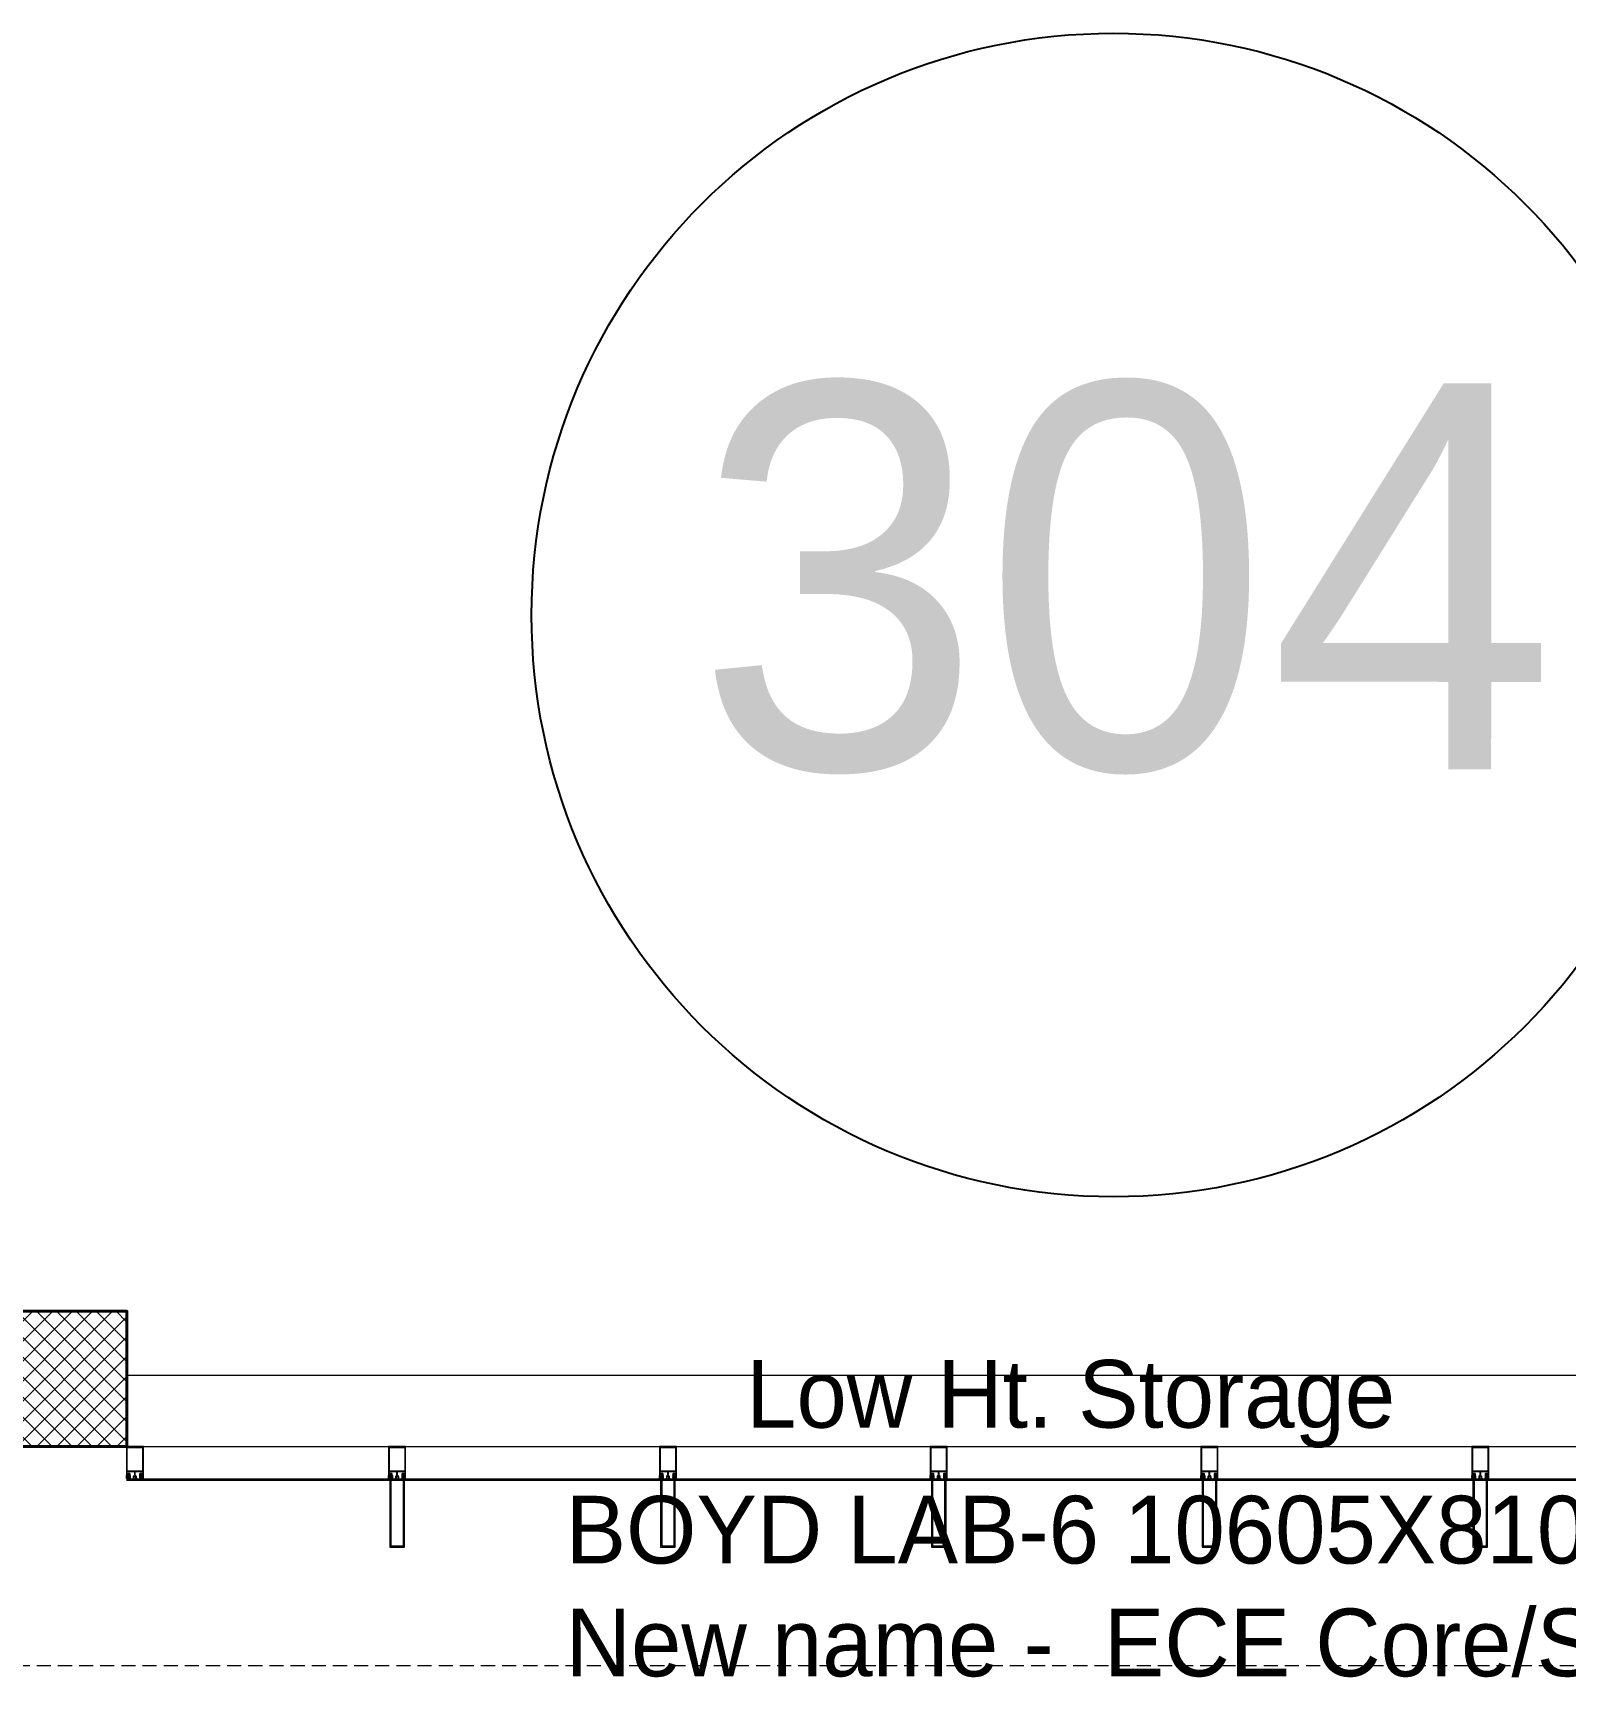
# Model space of a CAD drawing. Header units: millimetres. Extents: x 8275 to 147087, y -297470 to -191881.
# Drawn here: x 118333 to 125124, y -287819 to -280446 of the extents above; entities that cross this region are included whole.
import ezdxf

# ---------------------------------------------------------------- set-up
doc = ezdxf.new("R2010")
doc.units = ezdxf.units.MM
doc.header["$LTSCALE"] = 250
doc.header["$MEASUREMENT"] = 0
doc.linetypes.add('HIDDEN', pattern=[0.375, 0.25, -0.125])
for name, color, linetype, lineweight in [('col', 6, 'Continuous', 40), ('ele', 51, 'Continuous', 18), ('hatch', 9, 'Continuous', 0), ('hidden', 153, 'HIDDEN', 13), ('text', 7, 'Continuous', 9), ('win', 4, 'Continuous', 20)]:
    doc.layers.add(name, color=color, linetype=linetype, lineweight=lineweight)
doc.layers.add('FUR', color=140, linetype='Continuous')
doc.styles.get("Standard").update_dxf_attribs({"font": 'GOTHIC.TTF', "height": 100})
pattern_1 = [(45, (-6686.7244, -319015.2779), (2e-16, 2.326009148), [4.934210526, -1.64473684]), (135, (-6685.5614, -319014.1149), (2e-16, 2.326009148), [4.934210526, -1.64473684])]

# ---------------------------------------------------------------- blocks, each defined once
blk = doc.blocks.new('A$C75BC0A19')
at = {"layer": 'hatch'}
h = blk.add_hatch(dxfattribs=at)
h.set_pattern_fill('ANSI37', color=256, scale=500, angle=-90)
h.set_pattern_definition([(315, (43385.565, 3851798.15), (44.1941738, 44.1941738), []), (45, (43385.565, 3851798.15), (-44.1941738, 44.1941738), [])])
h.paths.add_polyline_path([(-20997.7, 9271.1), (-20997.7, 8671.1), (-19797.7, 8671.1), (-19797.7, 9271.1)])
at = {"layer": 'col', "elevation": -27265.2}
blk.add_lwpolyline([(-20997.7, 9271.1), (-20997.7, 8671.1), (-19797.7, 8671.1), (-19797.7, 9271.1)], close=True, dxfattribs=at)

msp = doc.modelspace()

# ---------------------------------------------------------------- hatches: boundary and pattern name
at = {"layer": 'hatch'}
h = msp.add_hatch(dxfattribs=at)
h.set_pattern_fill('AR-HBONE', color=256, scale=0.411184, style=0)
h.set_pattern_definition(pattern_1)
h.paths.add_polyline_path([(118751.1, -286836.9), (118751.1, -286839), (118756.6, -286839), (118756.6, -286836.9)], flags=16)
h.paths.add_polyline_path([(118815.4, -286836.9), (118815.4, -286839), (118810, -286839), (118810, -286836.9)], flags=16)
edge = h.paths.add_edge_path()
edge.add_arc((118761.4, -286851.2), 0.685, 180, 360, ccw=False)
edge.add_arc((118760, -286851.2), 0.685, 180, 360, ccw=False)
edge.add_arc((118758.7, -286851.2), 0.685, 180, 360, ccw=False)
edge.add_arc((118757.3, -286851.2), 0.685, -180, 0, ccw=False)
edge.add_arc((118755.9, -286851.2), 0.685, -180, 0, ccw=False)
edge.add_arc((118754.6, -286851.2), 0.685, 180, 360, ccw=False)
edge.add_arc((118753.2, -286851.2), 0.685, 180, 360, ccw=False)
edge.add_arc((118751.8, -286851.2), 0.685, -180, 0, ccw=False)
edge.add_arc((118750.4, -286851.2), 0.685, 180, 360, ccw=False)
edge.add_arc((118749.1, -286851.2), 0.685, -180, 0, ccw=False)
edge.add_arc((118747.7, -286851.2), 0.685, 180, 360, ccw=False)
edge.add_arc((118746.3, -286851.2), 0.685, -180, 0, ccw=False)
edge.add_line((118745.6, -286851.2), (118745.6, -286839))
edge.add_line((118745.6, -286839), (118749.5, -286839))
edge.add_line((118749.5, -286839), (118749.5, -286836.9))
edge.add_line((118749.5, -286836.9), (118747.7, -286836.9))
edge.add_line((118747.7, -286836.9), (118749.4, -286833.5))
edge.add_line((118749.4, -286833.5), (118758.3, -286833.5))
edge.add_line((118758.3, -286833.5), (118760, -286836.9))
edge.add_line((118760, -286836.9), (118758.3, -286836.9))
edge.add_line((118758.3, -286836.9), (118758.3, -286839))
edge.add_line((118758.3, -286839), (118762.1, -286839))
edge.add_line((118762.1, -286839), (118762.1, -286851.2))
edge.add_arc((118805.2, -286851.1), 0.685, 180, 360)
edge.add_arc((118806.5, -286851.1), 0.685, 180, 360)
edge.add_arc((118807.9, -286851.1), 0.685, 180, 360)
edge.add_arc((118809.3, -286851.1), 0.685, 180, 360)
edge.add_arc((118810.6, -286851.1), 0.685, 180, 360)
edge.add_arc((118812, -286851.1), 0.685, 180, 360)
edge.add_arc((118813.4, -286851.1), 0.685, 180, 360)
edge.add_arc((118814.8, -286851.1), 0.685, 180, 360)
edge.add_arc((118816.1, -286851.1), 0.685, 180, 360)
edge.add_arc((118817.5, -286851.1), 0.685, 180, 360)
edge.add_arc((118818.9, -286851.1), 0.685, 180, 360)
edge.add_arc((118820.2, -286851.1), 0.685, 180, 360)
edge.add_line((118820.9, -286851.1), (118820.9, -286839))
edge.add_line((118820.9, -286839), (118817.1, -286839))
edge.add_line((118817.1, -286839), (118817.1, -286836.9))
edge.add_line((118817.1, -286836.9), (118818.9, -286836.9))
edge.add_line((118818.9, -286836.9), (118817.2, -286833.5))
edge.add_line((118817.2, -286833.5), (118808.3, -286833.5))
edge.add_line((118808.3, -286833.5), (118806.5, -286836.9))
edge.add_line((118806.5, -286836.9), (118808.3, -286836.9))
edge.add_line((118808.3, -286836.9), (118808.3, -286839))
edge.add_line((118808.3, -286839), (118804.5, -286839))
edge.add_line((118804.5, -286839), (118804.5, -286851.1))
h = msp.add_hatch(dxfattribs=at)
h.set_pattern_fill('AR-HBONE', color=256, scale=0.411184, style=0)
h.set_pattern_definition(pattern_1)
h.paths.add_polyline_path([(119913.4, -286836.9), (119913.4, -286839), (119918.9, -286839), (119918.9, -286836.9)], flags=16)
h.paths.add_polyline_path([(119977.7, -286836.9), (119977.7, -286839), (119972.3, -286839), (119972.3, -286836.9)], flags=16)
edge = h.paths.add_edge_path()
edge.add_arc((119923.7, -286851.2), 0.685, 180, 360, ccw=False)
edge.add_arc((119922.3, -286851.2), 0.685, 180, 360, ccw=False)
edge.add_arc((119921, -286851.2), 0.685, 180, 360, ccw=False)
edge.add_arc((119919.6, -286851.2), 0.685, -180, 0, ccw=False)
edge.add_arc((119918.2, -286851.2), 0.685, -180, 0, ccw=False)
edge.add_arc((119916.9, -286851.2), 0.685, 180, 360, ccw=False)
edge.add_arc((119915.5, -286851.2), 0.685, 180, 360, ccw=False)
edge.add_arc((119914.1, -286851.2), 0.685, -180, 0, ccw=False)
edge.add_arc((119912.8, -286851.2), 0.685, 180, 360, ccw=False)
edge.add_arc((119911.4, -286851.2), 0.685, -180, 0, ccw=False)
edge.add_arc((119910, -286851.2), 0.685, 180, 360, ccw=False)
edge.add_arc((119908.6, -286851.2), 0.685, -180, 0, ccw=False)
edge.add_line((119908, -286851.2), (119908, -286839))
edge.add_line((119908, -286839), (119911.8, -286839))
edge.add_line((119911.8, -286839), (119911.8, -286836.9))
edge.add_line((119911.8, -286836.9), (119910, -286836.9))
edge.add_line((119910, -286836.9), (119911.7, -286833.5))
edge.add_line((119911.7, -286833.5), (119920.6, -286833.5))
edge.add_line((119920.6, -286833.5), (119922.3, -286836.9))
edge.add_line((119922.3, -286836.9), (119920.6, -286836.9))
edge.add_line((119920.6, -286836.9), (119920.6, -286839))
edge.add_line((119920.6, -286839), (119924.4, -286839))
edge.add_line((119924.4, -286839), (119924.4, -286851.2))
edge.add_arc((119967.5, -286851.1), 0.685, 180, 360)
edge.add_arc((119968.8, -286851.1), 0.685, 180, 360)
edge.add_arc((119970.2, -286851.1), 0.685, 180, 360)
edge.add_arc((119971.6, -286851.1), 0.685, 180, 360)
edge.add_arc((119973, -286851.1), 0.685, 180, 360)
edge.add_arc((119974.3, -286851.1), 0.685, 180, 360)
edge.add_arc((119975.7, -286851.1), 0.685, 180, 360)
edge.add_arc((119977.1, -286851.1), 0.685, 180, 360)
edge.add_arc((119978.4, -286851.1), 0.685, 180, 360)
edge.add_arc((119979.8, -286851.1), 0.685, 180, 360)
edge.add_arc((119981.2, -286851.1), 0.685, 180, 360)
edge.add_arc((119982.5, -286851.1), 0.685, 180, 360)
edge.add_line((119983.2, -286851.1), (119983.2, -286839))
edge.add_line((119983.2, -286839), (119979.4, -286839))
edge.add_line((119979.4, -286839), (119979.4, -286836.9))
edge.add_line((119979.4, -286836.9), (119981.2, -286836.9))
edge.add_line((119981.2, -286836.9), (119979.5, -286833.5))
edge.add_line((119979.5, -286833.5), (119970.6, -286833.5))
edge.add_line((119970.6, -286833.5), (119968.8, -286836.9))
edge.add_line((119968.8, -286836.9), (119970.6, -286836.9))
edge.add_line((119970.6, -286836.9), (119970.6, -286839))
edge.add_line((119970.6, -286839), (119966.8, -286839))
edge.add_line((119966.8, -286839), (119966.8, -286851.1))
h = msp.add_hatch(dxfattribs=at)
h.set_pattern_fill('AR-HBONE', color=256, scale=0.411184, style=0)
h.set_pattern_definition(pattern_1)
h.paths.add_polyline_path([(121113.4, -286836.9), (121113.4, -286839), (121118.9, -286839), (121118.9, -286836.9)], flags=16)
h.paths.add_polyline_path([(121177.7, -286836.9), (121177.7, -286839), (121172.3, -286839), (121172.3, -286836.9)], flags=16)
edge = h.paths.add_edge_path()
edge.add_arc((121123.7, -286851.2), 0.685, 180, 360, ccw=False)
edge.add_arc((121122.3, -286851.2), 0.685, 180, 360, ccw=False)
edge.add_arc((121121, -286851.2), 0.685, 180, 360, ccw=False)
edge.add_arc((121119.6, -286851.2), 0.685, -180, 0, ccw=False)
edge.add_arc((121118.2, -286851.2), 0.685, -180, 0, ccw=False)
edge.add_arc((121116.9, -286851.2), 0.685, 180, 360, ccw=False)
edge.add_arc((121115.5, -286851.2), 0.685, 180, 360, ccw=False)
edge.add_arc((121114.1, -286851.2), 0.685, -180, 0, ccw=False)
edge.add_arc((121112.8, -286851.2), 0.685, 180, 360, ccw=False)
edge.add_arc((121111.4, -286851.2), 0.685, -180, 0, ccw=False)
edge.add_arc((121110, -286851.2), 0.685, 180, 360, ccw=False)
edge.add_arc((121108.6, -286851.2), 0.685, -180, 0, ccw=False)
edge.add_line((121108, -286851.2), (121108, -286839))
edge.add_line((121108, -286839), (121111.8, -286839))
edge.add_line((121111.8, -286839), (121111.8, -286836.9))
edge.add_line((121111.8, -286836.9), (121110, -286836.9))
edge.add_line((121110, -286836.9), (121111.7, -286833.5))
edge.add_line((121111.7, -286833.5), (121120.6, -286833.5))
edge.add_line((121120.6, -286833.5), (121122.3, -286836.9))
edge.add_line((121122.3, -286836.9), (121120.6, -286836.9))
edge.add_line((121120.6, -286836.9), (121120.6, -286839))
edge.add_line((121120.6, -286839), (121124.4, -286839))
edge.add_line((121124.4, -286839), (121124.4, -286851.2))
edge.add_arc((121167.5, -286851.1), 0.685, 180, 360)
edge.add_arc((121168.8, -286851.1), 0.685, 180, 360)
edge.add_arc((121170.2, -286851.1), 0.685, 180, 360)
edge.add_arc((121171.6, -286851.1), 0.685, 180, 360)
edge.add_arc((121173, -286851.1), 0.685, 180, 360)
edge.add_arc((121174.3, -286851.1), 0.685, 180, 360)
edge.add_arc((121175.7, -286851.1), 0.685, 180, 360)
edge.add_arc((121177.1, -286851.1), 0.685, 180, 360)
edge.add_arc((121178.4, -286851.1), 0.685, 180, 360)
edge.add_arc((121179.8, -286851.1), 0.685, 180, 360)
edge.add_arc((121181.2, -286851.1), 0.685, 180, 360)
edge.add_arc((121182.5, -286851.1), 0.685, 180, 360)
edge.add_line((121183.2, -286851.1), (121183.2, -286839))
edge.add_line((121183.2, -286839), (121179.4, -286839))
edge.add_line((121179.4, -286839), (121179.4, -286836.9))
edge.add_line((121179.4, -286836.9), (121181.2, -286836.9))
edge.add_line((121181.2, -286836.9), (121179.5, -286833.5))
edge.add_line((121179.5, -286833.5), (121170.6, -286833.5))
edge.add_line((121170.6, -286833.5), (121168.8, -286836.9))
edge.add_line((121168.8, -286836.9), (121170.6, -286836.9))
edge.add_line((121170.6, -286836.9), (121170.6, -286839))
edge.add_line((121170.6, -286839), (121166.8, -286839))
edge.add_line((121166.8, -286839), (121166.8, -286851.1))
h = msp.add_hatch(dxfattribs=at)
h.set_pattern_fill('AR-HBONE', color=256, scale=0.411184, style=0)
h.set_pattern_definition(pattern_1)
h.paths.add_polyline_path([(122313.4, -286836.9), (122313.4, -286839), (122318.9, -286839), (122318.9, -286836.9)], flags=16)
h.paths.add_polyline_path([(122377.7, -286836.9), (122377.7, -286839), (122372.3, -286839), (122372.3, -286836.9)], flags=16)
edge = h.paths.add_edge_path()
edge.add_arc((122323.7, -286851.2), 0.685, 180, 360, ccw=False)
edge.add_arc((122322.3, -286851.2), 0.685, 180, 360, ccw=False)
edge.add_arc((122321, -286851.2), 0.685, 180, 360, ccw=False)
edge.add_arc((122319.6, -286851.2), 0.685, -180, 0, ccw=False)
edge.add_arc((122318.2, -286851.2), 0.685, -180, 0, ccw=False)
edge.add_arc((122316.9, -286851.2), 0.685, 180, 360, ccw=False)
edge.add_arc((122315.5, -286851.2), 0.685, 180, 360, ccw=False)
edge.add_arc((122314.1, -286851.2), 0.685, -180, 0, ccw=False)
edge.add_arc((122312.8, -286851.2), 0.685, 180, 360, ccw=False)
edge.add_arc((122311.4, -286851.2), 0.685, -180, 0, ccw=False)
edge.add_arc((122310, -286851.2), 0.685, 180, 360, ccw=False)
edge.add_arc((122308.6, -286851.2), 0.685, -180, 0, ccw=False)
edge.add_line((122308, -286851.2), (122308, -286839))
edge.add_line((122308, -286839), (122311.8, -286839))
edge.add_line((122311.8, -286839), (122311.8, -286836.9))
edge.add_line((122311.8, -286836.9), (122310, -286836.9))
edge.add_line((122310, -286836.9), (122311.7, -286833.5))
edge.add_line((122311.7, -286833.5), (122320.6, -286833.5))
edge.add_line((122320.6, -286833.5), (122322.3, -286836.9))
edge.add_line((122322.3, -286836.9), (122320.6, -286836.9))
edge.add_line((122320.6, -286836.9), (122320.6, -286839))
edge.add_line((122320.6, -286839), (122324.4, -286839))
edge.add_line((122324.4, -286839), (122324.4, -286851.2))
edge.add_arc((122367.5, -286851.1), 0.685, 180, 360)
edge.add_arc((122368.8, -286851.1), 0.685, 180, 360)
edge.add_arc((122370.2, -286851.1), 0.685, 180, 360)
edge.add_arc((122371.6, -286851.1), 0.685, 180, 360)
edge.add_arc((122373, -286851.1), 0.685, 180, 360)
edge.add_arc((122374.3, -286851.1), 0.685, 180, 360)
edge.add_arc((122375.7, -286851.1), 0.685, 180, 360)
edge.add_arc((122377.1, -286851.1), 0.685, 180, 360)
edge.add_arc((122378.4, -286851.1), 0.685, 180, 360)
edge.add_arc((122379.8, -286851.1), 0.685, 180, 360)
edge.add_arc((122381.2, -286851.1), 0.685, 180, 360)
edge.add_arc((122382.5, -286851.1), 0.685, 180, 360)
edge.add_line((122383.2, -286851.1), (122383.2, -286839))
edge.add_line((122383.2, -286839), (122379.4, -286839))
edge.add_line((122379.4, -286839), (122379.4, -286836.9))
edge.add_line((122379.4, -286836.9), (122381.2, -286836.9))
edge.add_line((122381.2, -286836.9), (122379.5, -286833.5))
edge.add_line((122379.5, -286833.5), (122370.6, -286833.5))
edge.add_line((122370.6, -286833.5), (122368.8, -286836.9))
edge.add_line((122368.8, -286836.9), (122370.6, -286836.9))
edge.add_line((122370.6, -286836.9), (122370.6, -286839))
edge.add_line((122370.6, -286839), (122366.8, -286839))
edge.add_line((122366.8, -286839), (122366.8, -286851.1))
h = msp.add_hatch(dxfattribs=at)
h.set_pattern_fill('AR-HBONE', color=256, scale=0.411184, style=0)
h.set_pattern_definition(pattern_1)
h.paths.add_polyline_path([(123513.4, -286836.9), (123513.4, -286839), (123518.9, -286839), (123518.9, -286836.9)], flags=16)
h.paths.add_polyline_path([(123577.7, -286836.9), (123577.7, -286839), (123572.3, -286839), (123572.3, -286836.9)], flags=16)
edge = h.paths.add_edge_path()
edge.add_arc((123523.7, -286851.2), 0.685, 180, 360, ccw=False)
edge.add_arc((123522.3, -286851.2), 0.685, 180, 360, ccw=False)
edge.add_arc((123521, -286851.2), 0.685, 180, 360, ccw=False)
edge.add_arc((123519.6, -286851.2), 0.685, -180, 0, ccw=False)
edge.add_arc((123518.2, -286851.2), 0.685, -180, 0, ccw=False)
edge.add_arc((123516.9, -286851.2), 0.685, 180, 360, ccw=False)
edge.add_arc((123515.5, -286851.2), 0.685, 180, 360, ccw=False)
edge.add_arc((123514.1, -286851.2), 0.685, -180, 0, ccw=False)
edge.add_arc((123512.8, -286851.2), 0.685, 180, 360, ccw=False)
edge.add_arc((123511.4, -286851.2), 0.685, -180, 0, ccw=False)
edge.add_arc((123510, -286851.2), 0.685, 180, 360, ccw=False)
edge.add_arc((123508.6, -286851.2), 0.685, -180, 0, ccw=False)
edge.add_line((123508, -286851.2), (123508, -286839))
edge.add_line((123508, -286839), (123511.8, -286839))
edge.add_line((123511.8, -286839), (123511.8, -286836.9))
edge.add_line((123511.8, -286836.9), (123510, -286836.9))
edge.add_line((123510, -286836.9), (123511.7, -286833.5))
edge.add_line((123511.7, -286833.5), (123520.6, -286833.5))
edge.add_line((123520.6, -286833.5), (123522.3, -286836.9))
edge.add_line((123522.3, -286836.9), (123520.6, -286836.9))
edge.add_line((123520.6, -286836.9), (123520.6, -286839))
edge.add_line((123520.6, -286839), (123524.4, -286839))
edge.add_line((123524.4, -286839), (123524.4, -286851.2))
edge.add_arc((123567.5, -286851.1), 0.685, 180, 360)
edge.add_arc((123568.8, -286851.1), 0.685, 180, 360)
edge.add_arc((123570.2, -286851.1), 0.685, 180, 360)
edge.add_arc((123571.6, -286851.1), 0.685, 180, 360)
edge.add_arc((123573, -286851.1), 0.685, 180, 360)
edge.add_arc((123574.3, -286851.1), 0.685, 180, 360)
edge.add_arc((123575.7, -286851.1), 0.685, 180, 360)
edge.add_arc((123577.1, -286851.1), 0.685, 180, 360)
edge.add_arc((123578.4, -286851.1), 0.685, 180, 360)
edge.add_arc((123579.8, -286851.1), 0.685, 180, 360)
edge.add_arc((123581.2, -286851.1), 0.685, 180, 360)
edge.add_arc((123582.5, -286851.1), 0.685, 180, 360)
edge.add_line((123583.2, -286851.1), (123583.2, -286839))
edge.add_line((123583.2, -286839), (123579.4, -286839))
edge.add_line((123579.4, -286839), (123579.4, -286836.9))
edge.add_line((123579.4, -286836.9), (123581.2, -286836.9))
edge.add_line((123581.2, -286836.9), (123579.5, -286833.5))
edge.add_line((123579.5, -286833.5), (123570.6, -286833.5))
edge.add_line((123570.6, -286833.5), (123568.8, -286836.9))
edge.add_line((123568.8, -286836.9), (123570.6, -286836.9))
edge.add_line((123570.6, -286836.9), (123570.6, -286839))
edge.add_line((123570.6, -286839), (123566.8, -286839))
edge.add_line((123566.8, -286839), (123566.8, -286851.1))
h = msp.add_hatch(dxfattribs=at)
h.set_pattern_fill('AR-HBONE', color=256, scale=0.411184, style=0)
h.set_pattern_definition(pattern_1)
h.paths.add_polyline_path([(124713.4, -286836.9), (124713.4, -286839), (124718.9, -286839), (124718.9, -286836.9)], flags=16)
h.paths.add_polyline_path([(124777.7, -286836.9), (124777.7, -286839), (124772.3, -286839), (124772.3, -286836.9)], flags=16)
edge = h.paths.add_edge_path()
edge.add_arc((124723.7, -286851.2), 0.685, 180, 360, ccw=False)
edge.add_arc((124722.3, -286851.2), 0.685, 180, 360, ccw=False)
edge.add_arc((124721, -286851.2), 0.685, 180, 360, ccw=False)
edge.add_arc((124719.6, -286851.2), 0.685, -180, 0, ccw=False)
edge.add_arc((124718.2, -286851.2), 0.685, -180, 0, ccw=False)
edge.add_arc((124716.9, -286851.2), 0.685, 180, 360, ccw=False)
edge.add_arc((124715.5, -286851.2), 0.685, 180, 360, ccw=False)
edge.add_arc((124714.1, -286851.2), 0.685, -180, 0, ccw=False)
edge.add_arc((124712.8, -286851.2), 0.685, 180, 360, ccw=False)
edge.add_arc((124711.4, -286851.2), 0.685, -180, 0, ccw=False)
edge.add_arc((124710, -286851.2), 0.685, 180, 360, ccw=False)
edge.add_arc((124708.6, -286851.2), 0.685, -180, 0, ccw=False)
edge.add_line((124708, -286851.2), (124708, -286839))
edge.add_line((124708, -286839), (124711.8, -286839))
edge.add_line((124711.8, -286839), (124711.8, -286836.9))
edge.add_line((124711.8, -286836.9), (124710, -286836.9))
edge.add_line((124710, -286836.9), (124711.7, -286833.5))
edge.add_line((124711.7, -286833.5), (124720.6, -286833.5))
edge.add_line((124720.6, -286833.5), (124722.3, -286836.9))
edge.add_line((124722.3, -286836.9), (124720.6, -286836.9))
edge.add_line((124720.6, -286836.9), (124720.6, -286839))
edge.add_line((124720.6, -286839), (124724.4, -286839))
edge.add_line((124724.4, -286839), (124724.4, -286851.2))
edge.add_arc((124767.5, -286851.1), 0.685, 180, 360)
edge.add_arc((124768.8, -286851.1), 0.685, 180, 360)
edge.add_arc((124770.2, -286851.1), 0.685, 180, 360)
edge.add_arc((124771.6, -286851.1), 0.685, 180, 360)
edge.add_arc((124773, -286851.1), 0.685, 180, 360)
edge.add_arc((124774.3, -286851.1), 0.685, 180, 360)
edge.add_arc((124775.7, -286851.1), 0.685, 180, 360)
edge.add_arc((124777.1, -286851.1), 0.685, 180, 360)
edge.add_arc((124778.4, -286851.1), 0.685, 180, 360)
edge.add_arc((124779.8, -286851.1), 0.685, 180, 360)
edge.add_arc((124781.2, -286851.1), 0.685, 180, 360)
edge.add_arc((124782.5, -286851.1), 0.685, 180, 360)
edge.add_line((124783.2, -286851.1), (124783.2, -286839))
edge.add_line((124783.2, -286839), (124779.4, -286839))
edge.add_line((124779.4, -286839), (124779.4, -286836.9))
edge.add_line((124779.4, -286836.9), (124781.2, -286836.9))
edge.add_line((124781.2, -286836.9), (124779.5, -286833.5))
edge.add_line((124779.5, -286833.5), (124770.6, -286833.5))
edge.add_line((124770.6, -286833.5), (124768.8, -286836.9))
edge.add_line((124768.8, -286836.9), (124770.6, -286836.9))
edge.add_line((124770.6, -286836.9), (124770.6, -286839))
edge.add_line((124770.6, -286839), (124766.8, -286839))
edge.add_line((124766.8, -286839), (124766.8, -286851.1))

# ---------------------------------------------------------------- linework, layer by layer
at = {"layer": 'ele'}
msp.add_line((127107.9, -286395.2, -11300.6), (118748.3, -286395.2, -11300.6), dxfattribs=at)
at = {"layer": 'FUR', "linetype": 'ByBlock', "ltscale": 100}
msp.add_circle((123119.8, -283024.8, 122661.2), 2578.4, dxfattribs=at)
at = {"layer": 'hidden'}
msp.add_line((109161, -287680.7, -11300.6), (128531.8, -287680.7, -11300.6), dxfattribs=at)
at = {"layer": 'win'}
for p, q in [((118745.6, -286853.9, -11300.6), (127107.9, -286854.5, -11300.6)), ((127107.9, -286855.5, -11300.6), (118745.6, -286855, -11300.6)), ((127107.9, -286856.6, -11300.6), (118745.6, -286856.1, -11300.6)), ((127107.9, -286857.7, -11300.6), (118745.6, -286857.2, -11300.6)), ((127107.9, -286858.8, -11300.6), (118745.6, -286858.2, -11300.6)), ((127107.9, -286859.9, -11300.6), (118745.6, -286859.3, -11300.6)), ((127107.9, -286861, -11300.6), (118745.6, -286860.4, -11300.6)), ((118772.3, -286852, -11300.6), (118773.7, -286853.4, -11300.6)), ((118773.7, -286858.9, -11300.6), (118772.3, -286860.3, -11300.6)), ((118773.7, -286853.4, -11300.6), (118773.7, -286858.9, -11300.6)), ((118794.3, -286852, -11300.6), (118792.9, -286853.4, -11300.6)), ((118792.9, -286853.4, -11300.6), (118792.9, -286858.9, -11300.6)), ((118792.9, -286858.9, -11300.6), (118794.3, -286860.3, -11300.6)), ((119934.6, -286852, -11300.6), (119936, -286853.4, -11300.6)), ((119936, -286858.9, -11300.6), (119934.6, -286860.3, -11300.6)), ((119936, -286853.4, -11300.6), (119936, -286858.9, -11300.6)), ((119956.6, -286852, -11300.6), (119955.2, -286853.4, -11300.6)), ((119955.2, -286853.4, -11300.6), (119955.2, -286858.9, -11300.6)), ((119955.2, -286858.9, -11300.6), (119956.6, -286860.3, -11300.6)), ((121134.6, -286852, -11300.6), (121136, -286853.4, -11300.6)), ((121136, -286858.9, -11300.6), (121134.6, -286860.3, -11300.6)), ((121136, -286853.4, -11300.6), (121136, -286858.9, -11300.6)), ((121156.6, -286852, -11300.6), (121155.2, -286853.4, -11300.6)), ((121155.2, -286853.4, -11300.6), (121155.2, -286858.9, -11300.6)), ((121155.2, -286858.9, -11300.6), (121156.6, -286860.3, -11300.6)), ((122334.6, -286852, -11300.6), (122336, -286853.4, -11300.6)), ((122336, -286858.9, -11300.6), (122334.6, -286860.3, -11300.6)), ((122336, -286853.4, -11300.6), (122336, -286858.9, -11300.6)), ((122356.6, -286852, -11300.6), (122355.2, -286853.4, -11300.6)), ((122355.2, -286853.4, -11300.6), (122355.2, -286858.9, -11300.6)), ((122355.2, -286858.9, -11300.6), (122356.6, -286860.3, -11300.6)), ((123534.6, -286852, -11300.6), (123536, -286853.4, -11300.6)), ((123536, -286858.9, -11300.6), (123534.6, -286860.3, -11300.6)), ((123536, -286853.4, -11300.6), (123536, -286858.9, -11300.6)), ((123556.6, -286852, -11300.6), (123555.2, -286853.4, -11300.6)), ((123555.2, -286853.4, -11300.6), (123555.2, -286858.9, -11300.6)), ((123555.2, -286858.9, -11300.6), (123556.6, -286860.3, -11300.6)), ((124734.6, -286852, -11300.6), (124736, -286853.4, -11300.6)), ((124736, -286858.9, -11300.6), (124734.6, -286860.3, -11300.6)), ((124736, -286853.4, -11300.6), (124736, -286858.9, -11300.6)), ((124756.6, -286852, -11300.6), (124755.2, -286853.4, -11300.6)), ((124755.2, -286853.4, -11300.6), (124755.2, -286858.9, -11300.6)), ((124755.2, -286858.9, -11300.6), (124756.6, -286860.3, -11300.6))]:
    msp.add_line(p, q, dxfattribs=at)
at = {"layer": 'win', "elevation": -11300.6}
msp.add_lwpolyline([(118745.6, -286710.3), (127107.9, -286710.3)], dxfattribs=at)
for points in [[(118786, -286848.3), (118786.6, -286848.8), (118786, -286849.4), (118786, -286852.1), (118786.6, -286852.7), (118786, -286853.2), (118786, -286856), (118786.6, -286856.5, 0.960671), (118790.1, -286856.4), (118790.1, -286843.8, 0.198912), (118789.4, -286842), (118786.1, -286838.7, -0.198912), (118785.3, -286836.9), (118785.3, -286821.1), (118815.8, -286821.1, -0.414214), (118818.2, -286823.6), (118818.2, -286827.6, -0.414214), (118815.8, -286830.1), (118807, -286830.1, 0.414214), (118804.5, -286832.5), (118804.5, -286839), (118808.4, -286839), (118808.4, -286836.9), (118806.6, -286836.9), (118806.6, -286833.5), (118818.9, -286833.5), (118818.9, -286836.9), (118817.1, -286836.9), (118817.1, -286839), (118821, -286839), (118821, -286710.3), (118745.6, -286710.3), (118745.6, -286839), (118749.4, -286839), (118749.4, -286836.9), (118747.6, -286836.9), (118747.6, -286833.5), (118760, -286833.5), (118760, -286836.9), (118758.2, -286836.9), (118758.2, -286839), (118762, -286839), (118762, -286832.5, 0.414214), (118759.6, -286830.1), (118750.8, -286830.1, -0.414214), (118748.3, -286827.6), (118748.3, -286823.6, -0.414214), (118750.8, -286821.1), (118781.2, -286821.1), (118781.2, -286836.9, -0.198912), (118780.5, -286838.7), (118777.2, -286842, 0.198912), (118776.4, -286843.8), (118776.4, -286856.4, 0.960671), (118780, -286856.5), (118780.5, -286856), (118780.5, -286853.2), (118780, -286852.7), (118780.5, -286852.1), (118780.5, -286849.4), (118780, -286848.8), (118780.5, -286848.3), (118780.5, -286845.5), (118780, -286845), (118783.3, -286841.7), (118786.6, -286845), (118786, -286845.5)], [(119948.3, -286848.3), (119948.9, -286848.8), (119948.3, -286849.4), (119948.3, -286852.1), (119948.9, -286852.7), (119948.3, -286853.2), (119948.3, -286856), (119948.9, -286856.5, 0.960671), (119952.4, -286856.4), (119952.4, -286843.8, 0.198912), (119951.7, -286842), (119948.4, -286838.7, -0.198912), (119947.6, -286836.9), (119947.6, -286821.1), (119978.1, -286821.1, -0.414214), (119980.5, -286823.6), (119980.5, -286827.6, -0.414214), (119978.1, -286830.1), (119969.3, -286830.1, 0.414214), (119966.8, -286832.5), (119966.8, -286839), (119970.7, -286839), (119970.7, -286836.9), (119968.9, -286836.9), (119968.9, -286833.5), (119981.2, -286833.5), (119981.2, -286836.9), (119979.4, -286836.9), (119979.4, -286839), (119983.3, -286839), (119983.3, -286710.3), (119907.9, -286710.3), (119907.9, -286839), (119911.7, -286839), (119911.7, -286836.9), (119910, -286836.9), (119910, -286833.5), (119922.3, -286833.5), (119922.3, -286836.9), (119920.5, -286836.9), (119920.5, -286839), (119924.3, -286839), (119924.3, -286832.5, 0.414214), (119921.9, -286830.1), (119913.1, -286830.1, -0.414214), (119910.6, -286827.6), (119910.6, -286823.6, -0.414214), (119913.1, -286821.1), (119943.5, -286821.1), (119943.5, -286836.9, -0.198912), (119942.8, -286838.7), (119939.5, -286842, 0.198912), (119938.7, -286843.8), (119938.7, -286856.4, 0.960671), (119942.3, -286856.5), (119942.9, -286856), (119942.9, -286853.2), (119942.3, -286852.7), (119942.9, -286852.1), (119942.9, -286849.4), (119942.3, -286848.8), (119942.9, -286848.3), (119942.9, -286845.5), (119942.3, -286845), (119945.6, -286841.7), (119948.9, -286845), (119948.3, -286845.5)], [(121148.3, -286848.3), (121148.9, -286848.8), (121148.3, -286849.4), (121148.3, -286852.1), (121148.9, -286852.7), (121148.3, -286853.2), (121148.3, -286856), (121148.9, -286856.5, 0.960671), (121152.4, -286856.4), (121152.4, -286843.8, 0.198912), (121151.7, -286842), (121148.4, -286838.7, -0.198912), (121147.6, -286836.9), (121147.6, -286821.1), (121178.1, -286821.1, -0.414214), (121180.5, -286823.6), (121180.5, -286827.6, -0.414214), (121178.1, -286830.1), (121169.3, -286830.1, 0.414214), (121166.8, -286832.5), (121166.8, -286839), (121170.7, -286839), (121170.7, -286836.9), (121168.9, -286836.9), (121168.9, -286833.5), (121181.2, -286833.5), (121181.2, -286836.9), (121179.4, -286836.9), (121179.4, -286839), (121183.3, -286839), (121183.3, -286710.3), (121107.9, -286710.3), (121107.9, -286839), (121111.7, -286839), (121111.7, -286836.9), (121110, -286836.9), (121110, -286833.5), (121122.3, -286833.5), (121122.3, -286836.9), (121120.5, -286836.9), (121120.5, -286839), (121124.3, -286839), (121124.3, -286832.5, 0.414214), (121121.9, -286830.1), (121113.1, -286830.1, -0.414214), (121110.6, -286827.6), (121110.6, -286823.6, -0.414214), (121113.1, -286821.1), (121143.5, -286821.1), (121143.5, -286836.9, -0.198912), (121142.8, -286838.7), (121139.5, -286842, 0.198912), (121138.7, -286843.8), (121138.7, -286856.4, 0.960671), (121142.3, -286856.5), (121142.9, -286856), (121142.9, -286853.2), (121142.3, -286852.7), (121142.9, -286852.1), (121142.9, -286849.4), (121142.3, -286848.8), (121142.9, -286848.3), (121142.9, -286845.5), (121142.3, -286845), (121145.6, -286841.7), (121148.9, -286845), (121148.3, -286845.5)], [(122348.3, -286848.3), (122348.9, -286848.8), (122348.3, -286849.4), (122348.3, -286852.1), (122348.9, -286852.7), (122348.3, -286853.2), (122348.3, -286856), (122348.9, -286856.5, 0.960671), (122352.4, -286856.4), (122352.4, -286843.8, 0.198912), (122351.7, -286842), (122348.4, -286838.7, -0.198912), (122347.6, -286836.9), (122347.6, -286821.1), (122378.1, -286821.1, -0.414214), (122380.5, -286823.6), (122380.5, -286827.6, -0.414214), (122378.1, -286830.1), (122369.3, -286830.1, 0.414214), (122366.8, -286832.5), (122366.8, -286839), (122370.7, -286839), (122370.7, -286836.9), (122368.9, -286836.9), (122368.9, -286833.5), (122381.2, -286833.5), (122381.2, -286836.9), (122379.4, -286836.9), (122379.4, -286839), (122383.3, -286839), (122383.3, -286710.3), (122307.9, -286710.3), (122307.9, -286839), (122311.7, -286839), (122311.7, -286836.9), (122310, -286836.9), (122310, -286833.5), (122322.3, -286833.5), (122322.3, -286836.9), (122320.5, -286836.9), (122320.5, -286839), (122324.3, -286839), (122324.3, -286832.5, 0.414214), (122321.9, -286830.1), (122313.1, -286830.1, -0.414214), (122310.6, -286827.6), (122310.6, -286823.6, -0.414214), (122313.1, -286821.1), (122343.5, -286821.1), (122343.5, -286836.9, -0.198912), (122342.8, -286838.7), (122339.5, -286842, 0.198912), (122338.7, -286843.8), (122338.7, -286856.4, 0.960671), (122342.3, -286856.5), (122342.9, -286856), (122342.9, -286853.2), (122342.3, -286852.7), (122342.9, -286852.1), (122342.9, -286849.4), (122342.3, -286848.8), (122342.9, -286848.3), (122342.9, -286845.5), (122342.3, -286845), (122345.6, -286841.7), (122348.9, -286845), (122348.3, -286845.5)], [(123548.3, -286848.3), (123548.9, -286848.8), (123548.3, -286849.4), (123548.3, -286852.1), (123548.9, -286852.7), (123548.3, -286853.2), (123548.3, -286856), (123548.9, -286856.5, 0.960671), (123552.4, -286856.4), (123552.4, -286843.8, 0.198912), (123551.7, -286842), (123548.4, -286838.7, -0.198912), (123547.6, -286836.9), (123547.6, -286821.1), (123578.1, -286821.1, -0.414214), (123580.5, -286823.6), (123580.5, -286827.6, -0.414214), (123578.1, -286830.1), (123569.3, -286830.1, 0.414214), (123566.8, -286832.5), (123566.8, -286839), (123570.7, -286839), (123570.7, -286836.9), (123568.9, -286836.9), (123568.9, -286833.5), (123581.2, -286833.5), (123581.2, -286836.9), (123579.4, -286836.9), (123579.4, -286839), (123583.3, -286839), (123583.3, -286710.3), (123507.9, -286710.3), (123507.9, -286839), (123511.7, -286839), (123511.7, -286836.9), (123510, -286836.9), (123510, -286833.5), (123522.3, -286833.5), (123522.3, -286836.9), (123520.5, -286836.9), (123520.5, -286839), (123524.3, -286839), (123524.3, -286832.5, 0.414214), (123521.9, -286830.1), (123513.1, -286830.1, -0.414214), (123510.6, -286827.6), (123510.6, -286823.6, -0.414214), (123513.1, -286821.1), (123543.5, -286821.1), (123543.5, -286836.9, -0.198912), (123542.8, -286838.7), (123539.5, -286842, 0.198912), (123538.7, -286843.8), (123538.7, -286856.4, 0.960671), (123542.3, -286856.5), (123542.9, -286856), (123542.9, -286853.2), (123542.3, -286852.7), (123542.9, -286852.1), (123542.9, -286849.4), (123542.3, -286848.8), (123542.9, -286848.3), (123542.9, -286845.5), (123542.3, -286845), (123545.6, -286841.7), (123548.9, -286845), (123548.3, -286845.5)], [(124748.3, -286848.3), (124748.9, -286848.8), (124748.3, -286849.4), (124748.3, -286852.1), (124748.9, -286852.7), (124748.3, -286853.2), (124748.3, -286856), (124748.9, -286856.5, 0.960671), (124752.4, -286856.4), (124752.4, -286843.8, 0.198912), (124751.7, -286842), (124748.4, -286838.7, -0.198912), (124747.6, -286836.9), (124747.6, -286821.1), (124778.1, -286821.1, -0.414214), (124780.5, -286823.6), (124780.5, -286827.6, -0.414214), (124778.1, -286830.1), (124769.3, -286830.1, 0.414214), (124766.8, -286832.5), (124766.8, -286839), (124770.7, -286839), (124770.7, -286836.9), (124768.9, -286836.9), (124768.9, -286833.5), (124781.2, -286833.5), (124781.2, -286836.9), (124779.4, -286836.9), (124779.4, -286839), (124783.3, -286839), (124783.3, -286710.3), (124707.9, -286710.3), (124707.9, -286839), (124711.7, -286839), (124711.7, -286836.9), (124710, -286836.9), (124710, -286833.5), (124722.3, -286833.5), (124722.3, -286836.9), (124720.5, -286836.9), (124720.5, -286839), (124724.3, -286839), (124724.3, -286832.5, 0.414214), (124721.9, -286830.1), (124713.1, -286830.1, -0.414214), (124710.6, -286827.6), (124710.6, -286823.6, -0.414214), (124713.1, -286821.1), (124743.5, -286821.1), (124743.5, -286836.9, -0.198912), (124742.8, -286838.7), (124739.5, -286842, 0.198912), (124738.7, -286843.8), (124738.7, -286856.4, 0.960671), (124742.3, -286856.5), (124742.9, -286856), (124742.9, -286853.2), (124742.3, -286852.7), (124742.9, -286852.1), (124742.9, -286849.4), (124742.3, -286848.8), (124742.9, -286848.3), (124742.9, -286845.5), (124742.3, -286845), (124745.6, -286841.7), (124748.9, -286845), (124748.3, -286845.5)]]:
    msp.add_lwpolyline(points, format="xyb", close=True, dxfattribs=at)
for points in [[(118748.3, -286715.7), (118748.3, -286818.4), (118818.2, -286818.4), (118818.2, -286715.7)], [(119910.6, -286715.7), (119910.6, -286818.4), (119980.5, -286818.4), (119980.5, -286715.7)], [(121110.6, -286715.7), (121110.6, -286818.4), (121180.5, -286818.4), (121180.5, -286715.7)], [(122310.6, -286715.7), (122310.6, -286818.4), (122380.5, -286818.4), (122380.5, -286715.7)], [(123510.6, -286715.7), (123510.6, -286818.4), (123580.5, -286818.4), (123580.5, -286715.7)], [(124710.6, -286715.7), (124710.6, -286818.4), (124780.5, -286818.4), (124780.5, -286715.7)], [(118815.4, -286836.9), (118815.4, -286839), (118810, -286839), (118810, -286836.9)], [(119913.4, -286836.9), (119913.4, -286839), (119918.9, -286839), (119918.9, -286836.9)], [(119977.7, -286836.9), (119977.7, -286839), (119972.3, -286839), (119972.3, -286836.9)], [(121113.4, -286836.9), (121113.4, -286839), (121118.9, -286839), (121118.9, -286836.9)], [(121177.7, -286836.9), (121177.7, -286839), (121172.3, -286839), (121172.3, -286836.9)], [(122313.4, -286836.9), (122313.4, -286839), (122318.9, -286839), (122318.9, -286836.9)], [(122377.7, -286836.9), (122377.7, -286839), (122372.3, -286839), (122372.3, -286836.9)], [(123513.4, -286836.9), (123513.4, -286839), (123518.9, -286839), (123518.9, -286836.9)], [(123577.7, -286836.9), (123577.7, -286839), (123572.3, -286839), (123572.3, -286836.9)], [(124713.4, -286836.9), (124713.4, -286839), (124718.9, -286839), (124718.9, -286836.9)], [(124777.7, -286836.9), (124777.7, -286839), (124772.3, -286839), (124772.3, -286836.9)]]:
    msp.add_lwpolyline(points, close=True, dxfattribs=at)
for points in [[(118762.1, -286851.2, -1), (118760.7, -286851.2, -1), (118759.4, -286851.2, -1), (118758, -286851.2, -1), (118756.6, -286851.2, -1), (118755.2, -286851.2, -1), (118753.9, -286851.2, -1), (118752.5, -286851.2, -1), (118751.1, -286851.2, -1), (118749.8, -286851.2, -1), (118748.4, -286851.2, -1), (118747, -286851.2, -1), (118745.6, -286851.2), (118745.6, -286839), (118749.4, -286839), (118749.4, -286836.9), (118747.7, -286836.9), (118749.4, -286833.5), (118758.3, -286833.5), (118760, -286836.9), (118758.2, -286836.9), (118758.2, -286839), (118762.1, -286839), (118762.1, -286851.2)], [(118804.5, -286851.1, 1), (118805.8, -286851.1, 1), (118807.2, -286851.1, 1), (118808.6, -286851.1, 1), (118810, -286851.1, 1), (118811.3, -286851.1, 1), (118812.7, -286851.1, 1), (118814.1, -286851.1, 1), (118815.4, -286851.1, 1), (118816.8, -286851.1, 1), (118818.2, -286851.1, 1), (118819.6, -286851.1, 1), (118820.9, -286851.1), (118820.9, -286839), (118817.1, -286839), (118817.1, -286836.9), (118818.9, -286836.9), (118817.2, -286833.5), (118808.3, -286833.5), (118806.5, -286836.9), (118808.3, -286836.9), (118808.3, -286839), (118804.5, -286839), (118804.5, -286851.1)], [(119924.4, -286851.2, -1), (119923, -286851.2, -1), (119921.7, -286851.2, -1), (119920.3, -286851.2, -1), (119918.9, -286851.2, -1), (119917.6, -286851.2, -1), (119916.2, -286851.2, -1), (119914.8, -286851.2, -1), (119913.4, -286851.2, -1), (119912.1, -286851.2, -1), (119910.7, -286851.2, -1), (119909.3, -286851.2, -1), (119908, -286851.2), (119908, -286839), (119911.7, -286839), (119911.7, -286836.9), (119910, -286836.9), (119911.7, -286833.5), (119920.6, -286833.5), (119922.3, -286836.9), (119920.5, -286836.9), (119920.5, -286839), (119924.4, -286839), (119924.4, -286851.2)], [(119966.8, -286851.1, 1), (119968.2, -286851.1, 1), (119969.5, -286851.1, 1), (119970.9, -286851.1, 1), (119972.3, -286851.1, 1), (119973.6, -286851.1, 1), (119975, -286851.1, 1), (119976.4, -286851.1, 1), (119977.7, -286851.1, 1), (119979.1, -286851.1, 1), (119980.5, -286851.1, 1), (119981.9, -286851.1, 1), (119983.2, -286851.1), (119983.2, -286839), (119979.4, -286839), (119979.4, -286836.9), (119981.2, -286836.9), (119979.5, -286833.5), (119970.6, -286833.5), (119968.8, -286836.9), (119970.6, -286836.9), (119970.6, -286839), (119966.8, -286839), (119966.8, -286851.1)], [(121124.4, -286851.2, -1), (121123, -286851.2, -1), (121121.7, -286851.2, -1), (121120.3, -286851.2, -1), (121118.9, -286851.2, -1), (121117.6, -286851.2, -1), (121116.2, -286851.2, -1), (121114.8, -286851.2, -1), (121113.4, -286851.2, -1), (121112.1, -286851.2, -1), (121110.7, -286851.2, -1), (121109.3, -286851.2, -1), (121108, -286851.2), (121108, -286839), (121111.7, -286839), (121111.7, -286836.9), (121110, -286836.9), (121111.7, -286833.5), (121120.6, -286833.5), (121122.3, -286836.9), (121120.5, -286836.9), (121120.5, -286839), (121124.4, -286839), (121124.4, -286851.2)], [(121166.8, -286851.1, 1), (121168.2, -286851.1, 1), (121169.5, -286851.1, 1), (121170.9, -286851.1, 1), (121172.3, -286851.1, 1), (121173.6, -286851.1, 1), (121175, -286851.1, 1), (121176.4, -286851.1, 1), (121177.7, -286851.1, 1), (121179.1, -286851.1, 1), (121180.5, -286851.1, 1), (121181.9, -286851.1, 1), (121183.2, -286851.1), (121183.2, -286839), (121179.4, -286839), (121179.4, -286836.9), (121181.2, -286836.9), (121179.5, -286833.5), (121170.6, -286833.5), (121168.8, -286836.9), (121170.6, -286836.9), (121170.6, -286839), (121166.8, -286839), (121166.8, -286851.1)], [(122324.4, -286851.2, -1), (122323, -286851.2, -1), (122321.7, -286851.2, -1), (122320.3, -286851.2, -1), (122318.9, -286851.2, -1), (122317.6, -286851.2, -1), (122316.2, -286851.2, -1), (122314.8, -286851.2, -1), (122313.4, -286851.2, -1), (122312.1, -286851.2, -1), (122310.7, -286851.2, -1), (122309.3, -286851.2, -1), (122308, -286851.2), (122308, -286839), (122311.7, -286839), (122311.7, -286836.9), (122310, -286836.9), (122311.7, -286833.5), (122320.6, -286833.5), (122322.3, -286836.9), (122320.5, -286836.9), (122320.5, -286839), (122324.4, -286839), (122324.4, -286851.2)], [(122366.8, -286851.1, 1), (122368.2, -286851.1, 1), (122369.5, -286851.1, 1), (122370.9, -286851.1, 1), (122372.3, -286851.1, 1), (122373.6, -286851.1, 1), (122375, -286851.1, 1), (122376.4, -286851.1, 1), (122377.7, -286851.1, 1), (122379.1, -286851.1, 1), (122380.5, -286851.1, 1), (122381.9, -286851.1, 1), (122383.2, -286851.1), (122383.2, -286839), (122379.4, -286839), (122379.4, -286836.9), (122381.2, -286836.9), (122379.5, -286833.5), (122370.6, -286833.5), (122368.8, -286836.9), (122370.6, -286836.9), (122370.6, -286839), (122366.8, -286839), (122366.8, -286851.1)], [(123524.4, -286851.2, -1), (123523, -286851.2, -1), (123521.7, -286851.2, -1), (123520.3, -286851.2, -1), (123518.9, -286851.2, -1), (123517.6, -286851.2, -1), (123516.2, -286851.2, -1), (123514.8, -286851.2, -1), (123513.4, -286851.2, -1), (123512.1, -286851.2, -1), (123510.7, -286851.2, -1), (123509.3, -286851.2, -1), (123508, -286851.2), (123508, -286839), (123511.7, -286839), (123511.7, -286836.9), (123510, -286836.9), (123511.7, -286833.5), (123520.6, -286833.5), (123522.3, -286836.9), (123520.5, -286836.9), (123520.5, -286839), (123524.4, -286839), (123524.4, -286851.2)], [(123566.8, -286851.1, 1), (123568.2, -286851.1, 1), (123569.5, -286851.1, 1), (123570.9, -286851.1, 1), (123572.3, -286851.1, 1), (123573.6, -286851.1, 1), (123575, -286851.1, 1), (123576.4, -286851.1, 1), (123577.7, -286851.1, 1), (123579.1, -286851.1, 1), (123580.5, -286851.1, 1), (123581.9, -286851.1, 1), (123583.2, -286851.1), (123583.2, -286839), (123579.4, -286839), (123579.4, -286836.9), (123581.2, -286836.9), (123579.5, -286833.5), (123570.6, -286833.5), (123568.8, -286836.9), (123570.6, -286836.9), (123570.6, -286839), (123566.8, -286839), (123566.8, -286851.1)], [(124724.4, -286851.2, -1), (124723, -286851.2, -1), (124721.7, -286851.2, -1), (124720.3, -286851.2, -1), (124718.9, -286851.2, -1), (124717.6, -286851.2, -1), (124716.2, -286851.2, -1), (124714.8, -286851.2, -1), (124713.4, -286851.2, -1), (124712.1, -286851.2, -1), (124710.7, -286851.2, -1), (124709.3, -286851.2, -1), (124708, -286851.2), (124708, -286839), (124711.7, -286839), (124711.7, -286836.9), (124710, -286836.9), (124711.7, -286833.5), (124720.6, -286833.5), (124722.3, -286836.9), (124720.5, -286836.9), (124720.5, -286839), (124724.4, -286839), (124724.4, -286851.2)], [(124766.8, -286851.1, 1), (124768.2, -286851.1, 1), (124769.5, -286851.1, 1), (124770.9, -286851.1, 1), (124772.3, -286851.1, 1), (124773.6, -286851.1, 1), (124775, -286851.1, 1), (124776.4, -286851.1, 1), (124777.7, -286851.1, 1), (124779.1, -286851.1, 1), (124780.5, -286851.1, 1), (124781.9, -286851.1, 1), (124783.2, -286851.1), (124783.2, -286839), (124779.4, -286839), (124779.4, -286836.9), (124781.2, -286836.9), (124779.5, -286833.5), (124770.6, -286833.5), (124768.8, -286836.9), (124770.6, -286836.9), (124770.6, -286839), (124766.8, -286839), (124766.8, -286851.1)]]:
    msp.add_lwpolyline(points, format="xyb", dxfattribs=at)
at = {"layer": 'win', "extrusion": (5.57819e-18, 4.27086e-05, 1), "elevation": -11314.3}
for points in [[(119978.1, -287155.2), (119978.1, -286855.2), (119913.1, -286855.2), (119913.1, -287155.2)], [(119973.1, -287150.2), (119973.1, -286860.2), (119918.1, -286860.2), (119918.1, -287150.2)], [(121178.1, -287155.2), (121178.1, -286855.2), (121113.1, -286855.2), (121113.1, -287155.2)], [(121173.1, -287150.2), (121173.1, -286860.2), (121118.1, -286860.2), (121118.1, -287150.2)], [(122378.1, -287155.2), (122378.1, -286855.2), (122313.1, -286855.2), (122313.1, -287155.2)], [(122373.1, -287150.2), (122373.1, -286860.2), (122318.1, -286860.2), (122318.1, -287150.2)], [(123578.1, -287155.2), (123578.1, -286855.2), (123513.1, -286855.2), (123513.1, -287155.2)], [(123573.1, -287150.2), (123573.1, -286860.2), (123518.1, -286860.2), (123518.1, -287150.2)], [(124778.1, -287155.2), (124778.1, -286855.2), (124713.1, -286855.2), (124713.1, -287155.2)], [(124773.1, -287150.2), (124773.1, -286860.2), (124718.1, -286860.2), (124718.1, -287150.2)]]:
    msp.add_lwpolyline(points, close=True, dxfattribs=at)
at = {"layer": 'win'}
for centre, radius, start, end in [((118783.3, -286915.2, -11300.6), 56, 78.7142, 101.2858), ((118783.3, -286917.9, -11300.6), 59.5, 80.37244, 99.62756), ((118776.7, -286880.1, -11300.6), 23.7, 90.58266, 97.23186), ((118776.3, -286868.7, -11300.6), 11.8, 89.26962, 102.92134), ((118777.2, -286876, -11300.6), 18.7, 91.46198, 100.76135), ((118780.2, -286895.7, -11300.6), 38.2, 94.80618, 99.83192), ((118783.3, -286918.8, -11300.6), 61, 80.94895, 99.05105), ((118783.3, -287112, -11300.6), 254.6, 89.18954, 90.81046), ((118783.3, -286936.3, -11300.6), 79.4, 87.56581, 92.43419), ((118783.3, -286918.3, -11300.6), 62, 87.01176, 92.98824), ((118783.3, -286889.9, -11300.6), 34.1, 85.38716, 94.61284), ((118787.7, -286885, -11300.6), 27.3, 79.02917, 86.02977), ((118789, -286879, -11300.6), 21.7, 79.62672, 87.55798), ((118789.6, -286872, -11300.6), 15.6, 77.86281, 87.99638), ((118790.3, -286866.3, -11300.6), 9.46, 74.12487, 91.27881), ((119945.6, -286915.2, -11300.6), 56, 78.7142, 101.2858), ((119945.6, -286917.9, -11300.6), 59.5, 80.37244, 99.62756), ((119939, -286880.1, -11300.6), 23.7, 90.58266, 97.23186), ((119938.6, -286868.7, -11300.6), 11.8, 89.26962, 102.92134), ((119939.5, -286876, -11300.6), 18.7, 91.46198, 100.76135), ((119942.5, -286895.7, -11300.6), 38.2, 94.80618, 99.83192), ((119945.6, -286918.8, -11300.6), 61, 80.94895, 99.05105), ((119945.6, -287112, -11300.6), 254.6, 89.18954, 90.81046), ((119945.6, -286936.3, -11300.6), 79.4, 87.56581, 92.43419), ((119945.6, -286918.3, -11300.6), 62, 87.01176, 92.98824), ((119945.6, -286889.9, -11300.6), 34.1, 85.38716, 94.61284), ((119950, -286885, -11300.6), 27.3, 79.02917, 86.02977), ((119951.3, -286879, -11300.6), 21.7, 79.62672, 87.55798), ((119951.9, -286872, -11300.6), 15.6, 77.86281, 87.99638), ((119952.6, -286866.3, -11300.6), 9.46, 74.12487, 91.27881), ((121145.6, -286915.2, -11300.6), 56, 78.7142, 101.2858), ((121145.6, -286917.9, -11300.6), 59.5, 80.37244, 99.62756), ((121139, -286880.1, -11300.6), 23.7, 90.58266, 97.23186), ((121138.6, -286868.7, -11300.6), 11.8, 89.26962, 102.92134), ((121139.5, -286876, -11300.6), 18.7, 91.46198, 100.76135), ((121142.5, -286895.7, -11300.6), 38.2, 94.80618, 99.83192), ((121145.6, -286918.8, -11300.6), 61, 80.94895, 99.05105), ((121145.6, -287112, -11300.6), 254.6, 89.18954, 90.81046), ((121145.6, -286936.3, -11300.6), 79.4, 87.56581, 92.43419), ((121145.6, -286918.3, -11300.6), 62, 87.01176, 92.98824), ((121145.6, -286889.9, -11300.6), 34.1, 85.38716, 94.61284), ((121150, -286885, -11300.6), 27.3, 79.02917, 86.02977), ((121151.3, -286879, -11300.6), 21.7, 79.62672, 87.55798), ((121151.9, -286872, -11300.6), 15.6, 77.86281, 87.99638), ((121152.6, -286866.3, -11300.6), 9.46, 74.12487, 91.27881), ((122345.6, -286915.2, -11300.6), 56, 78.7142, 101.2858), ((122345.6, -286917.9, -11300.6), 59.5, 80.37244, 99.62756), ((122339, -286880.1, -11300.6), 23.7, 90.58266, 97.23186), ((122338.6, -286868.7, -11300.6), 11.8, 89.26962, 102.92134), ((122339.5, -286876, -11300.6), 18.7, 91.46198, 100.76135), ((122342.5, -286895.7, -11300.6), 38.2, 94.80618, 99.83192), ((122345.6, -286918.8, -11300.6), 61, 80.94895, 99.05105), ((122345.6, -287112, -11300.6), 254.6, 89.18954, 90.81046), ((122345.6, -286936.3, -11300.6), 79.4, 87.56581, 92.43419), ((122345.6, -286918.3, -11300.6), 62, 87.01176, 92.98824), ((122345.6, -286889.9, -11300.6), 34.1, 85.38716, 94.61284), ((122350, -286885, -11300.6), 27.3, 79.02917, 86.02977), ((122351.3, -286879, -11300.6), 21.7, 79.62672, 87.55798), ((122351.9, -286872, -11300.6), 15.6, 77.86281, 87.99638), ((122352.6, -286866.3, -11300.6), 9.46, 74.12487, 91.27881), ((123545.6, -286915.2, -11300.6), 56, 78.7142, 101.2858), ((123545.6, -286917.9, -11300.6), 59.5, 80.37244, 99.62756), ((123539, -286880.1, -11300.6), 23.7, 90.58266, 97.23186), ((123538.6, -286868.7, -11300.6), 11.8, 89.26962, 102.92134), ((123539.5, -286876, -11300.6), 18.7, 91.46198, 100.76135), ((123542.5, -286895.7, -11300.6), 38.2, 94.80618, 99.83192), ((123545.6, -286918.8, -11300.6), 61, 80.94895, 99.05105), ((123545.6, -287112, -11300.6), 254.6, 89.18954, 90.81046), ((123545.6, -286936.3, -11300.6), 79.4, 87.56581, 92.43419), ((123545.6, -286918.3, -11300.6), 62, 87.01176, 92.98824), ((123545.6, -286889.9, -11300.6), 34.1, 85.38716, 94.61284), ((123550, -286885, -11300.6), 27.3, 79.02917, 86.02977), ((123551.3, -286879, -11300.6), 21.7, 79.62672, 87.55798), ((123551.9, -286872, -11300.6), 15.6, 77.86281, 87.99638), ((123552.6, -286866.3, -11300.6), 9.46, 74.12487, 91.27881), ((124745.6, -286915.2, -11300.6), 56, 78.7142, 101.2858), ((124745.6, -286917.9, -11300.6), 59.5, 80.37244, 99.62756), ((124739, -286880.1, -11300.6), 23.7, 90.58266, 97.23186), ((124738.6, -286868.7, -11300.6), 11.8, 89.26962, 102.92134), ((124739.5, -286876, -11300.6), 18.7, 91.46198, 100.76135), ((124742.5, -286895.7, -11300.6), 38.2, 94.80618, 99.83192), ((124745.6, -286918.8, -11300.6), 61, 80.94895, 99.05105), ((124745.6, -287112, -11300.6), 254.6, 89.18954, 90.81046), ((124745.6, -286936.3, -11300.6), 79.4, 87.56581, 92.43419), ((124745.6, -286918.3, -11300.6), 62, 87.01176, 92.98824), ((124745.6, -286889.9, -11300.6), 34.1, 85.38716, 94.61284), ((124750, -286885, -11300.6), 27.3, 79.02917, 86.02977), ((124751.3, -286879, -11300.6), 21.7, 79.62672, 87.55798), ((124751.9, -286872, -11300.6), 15.6, 77.86281, 87.99638), ((124752.6, -286866.3, -11300.6), 9.46, 74.12487, 91.27881)]:
    msp.add_arc(centre, radius, start, end, dxfattribs=at)

# ---------------------------------------------------------------- block references
at = {"layer": 'hatch'}
msp.add_blockref('A$C75BC0A19', (138546.1, -295381.5, -11300.6), dxfattribs=at)

# ---------------------------------------------------------------- texts
at = {"layer": 'FUR', "insert": (66962.8, -283710.8, -11300.6), "char_height": 1710, "width": 112417.848, "attachment_point": 7, "rotation": 359.97865}
msp.add_mtext('\\pi54304;304', dxfattribs=at)
at = {"layer": 'text', "linetype": 'ByBlock', "ltscale": 100, "char_height": 300, "attachment_point": 1, "rotation": 360}
for s, insert, width in [('\\pi1628.6;Low Ht. Storage ', (119863.6, -286326.5, -22601.3), 6373.124), ('BOYD LAB-6 10605X8100\\PNew name -  ECE Core/Special Lab 4', (120692.5, -286928.4, -22601.3), 8114.32)]:
    msp.add_mtext(s, dxfattribs=dict(at, insert=insert, width=width))

doc.saveas('drawing.dxf')
